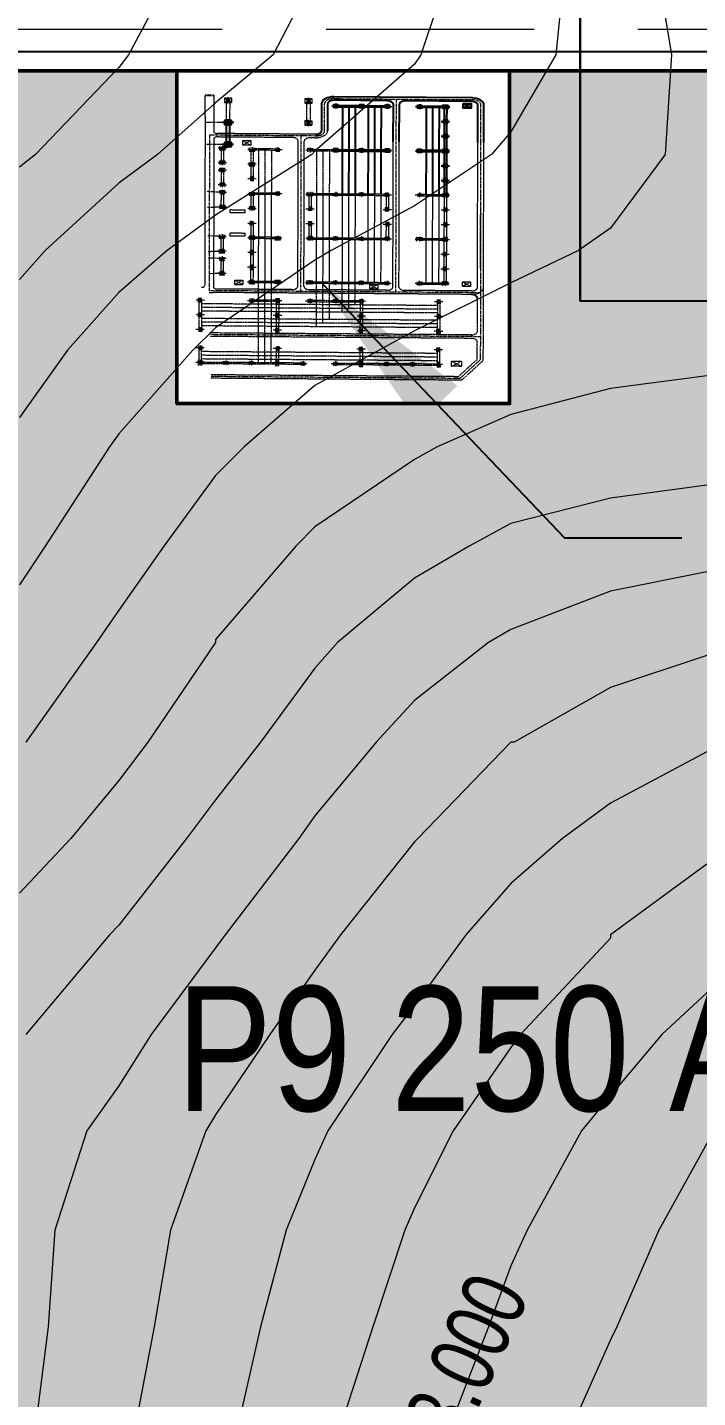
# Model space of a CAD drawing. Header units: metres. Extents: x 199095 to 216734, y 1644234 to 1657008.
# Drawn here: x 204023 to 204426, y 1653691 to 1654515 of the extents above; entities that cross this region are included whole.
import ezdxf
from ezdxf.enums import TextEntityAlignment as Align

# ---------------------------------------------------------------- set-up
doc = ezdxf.new("R2010")
doc.units = ezdxf.units.M
for name, pattern in [('CENTER', [2, 1.25, -0.25, 0.25, -0.25]), ('DASHED', [0.75, 0.5, -0.25]), ('HIDDEN', [0.375, 0.25, -0.125]), ('PHANTOM2', [1.25, 0.625, -0.125, 0.125, -0.125, 0.125, -0.125])]:
    doc.linetypes.add(name, pattern=pattern)
for name, color, linetype in [('250 Ac', 10, 'Continuous'), ('C-ANNO-MATC', 7, 'DASHED'), ('CON TXT', 204, 'Continuous'), ('E-LAY-DIM', 7, 'Continuous'), ('E-LAY-ROAD', 7, 'Continuous'), ('G_CART TRACK', 6, 'DASHED'), ('GRID', 7, 'Continuous')]:
    doc.layers.add(name, color=color, linetype=linetype)
for name, color, linetype, lineweight in [('CONTOURS', 8, 'Continuous', 9), ('E-LAY-CNTRL', 1, 'CENTER', 0), ('E-LAY-EXIST', 8, 'HIDDEN', 0)]:
    doc.layers.add(name, color=color, linetype=linetype, lineweight=lineweight)
doc.layers.add('Plot hatching', color=7, linetype='Continuous', true_color=0xffffdb)
doc.styles.get("Standard").update_dxf_attribs({"font": 'ARIALN.TTF'})
doc.dimstyles.get("Standard").update_dxf_attribs({"dimtxt": 0.18, "dimasz": 0.18, "dimexe": 0.18, "dimexo": 0.0625, "dimgap": 0.09, "dimtad": 0, "dimtih": 1, "dimtoh": 1, "dimdec": 4, "dimzin": 0, "dimdsep": 46, "dimtxsty": 'Standard', "dimcen": 0.09, "dimadec": 0, "dimazin": 0, "dimtfac": 1, "dimtdec": 4, "dimtofl": 0, "dimtmove": 0, "dimatfit": 3, "dimfxl": 1, "dimtolj": 1, "dimtzin": 0, "dimarcsym": 0})

# ---------------------------------------------------------------- blocks, each defined once
blk = doc.blocks.new('TWR_CTG_p')
for p, q in [((-750, 750), (-1750, 1250)), ((1750, 1250), (750, 750)), ((-750, -750), (-1750, -1250)), ((750, -750), (1750, -1250))]:
    blk.add_line(p, q)
for points in [[(-1750, -1250), (1750, -1250), (1750, 1250), (-1750, 1250)], [(-750, -750), (750, -750), (750, 750), (-750, 750)]]:
    blk.add_lwpolyline(points, close=True)
blk = doc.blocks.new('TWR_CTH_p')
for p, q in [((-750, 750), (-1750, 1250)), ((1750, 1250), (750, 750)), ((-750, -750), (-1750, -1250)), ((750, -750), (1750, -1250))]:
    blk.add_line(p, q)
for points in [[(-1750, -1250), (1750, -1250), (1750, 1250), (-1750, 1250)], [(-750, -750), (750, -750), (750, 750), (-750, 750)]]:
    blk.add_lwpolyline(points, close=True)
blk = doc.blocks.new('TWR_CC_p')
for p, q in [((-750, 750), (-1750, 1250)), ((1750, 1250), (750, 750)), ((-750, -750), (-1750, -1250)), ((750, -750), (1750, -1250))]:
    blk.add_line(p, q)
for points in [[(-1750, -1250), (1750, -1250), (1750, 1250), (-1750, 1250)], [(-750, -750), (750, -750), (750, 750), (-750, 750)]]:
    blk.add_lwpolyline(points, close=True)
blk = doc.blocks.new('TWR_CD_p')
for p, q in [((-750, 750), (-1750, 1750)), ((-100, 100), (-750, 750)), ((750, 750), (100, 100)), ((1750, 1750), (750, 750)), ((-1750, -1750), (-750, -750)), ((-100, -100), (-750, -750)), ((100, -100), (750, -750)), ((750, -750), (1750, -1750))]:
    blk.add_line(p, q)
for points in [[(-1750, -1750), (1750, -1750), (1750, 1750), (-1750, 1750)], [(-750, -750), (750, -750), (750, 750), (-750, 750)], [(-100, -100), (100, -100), (100, 100), (-100, 100)]]:
    blk.add_lwpolyline(points, close=True)
blk = doc.blocks.new('TWR_CTI_p')
for p, q in [((-750, 750), (-1750, 1750)), ((-100, 100), (-750, 750)), ((750, 750), (100, 100)), ((1750, 1750), (750, 750)), ((-1750, -1750), (-750, -750)), ((-100, -100), (-750, -750)), ((100, -100), (750, -750)), ((750, -750), (1750, -1750))]:
    blk.add_line(p, q)
for points in [[(-1750, -1750), (1750, -1750), (1750, 1750), (-1750, 1750)], [(-750, -750), (750, -750), (750, 750), (-750, 750)], [(-100, -100), (100, -100), (100, 100), (-100, 100)]]:
    blk.add_lwpolyline(points, close=True)
blk = doc.blocks.new('TWR_CTE_p')
for p, q in [((-750, 750), (-1750, 1750)), ((1750, 1750), (750, 750)), ((-1750, -1750), (-750, -750)), ((750, -750), (1750, -1750))]:
    blk.add_line(p, q)
for points in [[(-1750, -1750), (1750, -1750), (1750, 1750), (-1750, 1750)], [(-750, -750), (750, -750), (750, 750), (-750, 750)]]:
    blk.add_lwpolyline(points, close=True)
blk = doc.blocks.new('TWR_CTK_p')
for p, q in [((-750, 750), (-1750, 1750)), ((-100, 100), (-750, 750)), ((750, 750), (100, 100)), ((1750, 1750), (750, 750)), ((-1750, -1750), (-750, -750)), ((-100, -100), (-750, -750)), ((100, -100), (750, -750)), ((750, -750), (1750, -1750))]:
    blk.add_line(p, q)
for points in [[(-1750, -1750), (1750, -1750), (1750, 1750), (-1750, 1750)], [(-750, -750), (750, -750), (750, 750), (-750, 750)], [(-100, -100), (100, -100), (100, 100), (-100, 100)]]:
    blk.add_lwpolyline(points, close=True)
blk = doc.blocks.new('TWR_CTD_p')
for p, q in [((-750, 750), (-1750, 1250)), ((1750, 1250), (750, 750)), ((-750, -750), (-1750, -1250)), ((750, -750), (1750, -1250))]:
    blk.add_line(p, q)
for points in [[(-1750, -1250), (1750, -1250), (1750, 1250), (-1750, 1250)], [(-750, -750), (750, -750), (750, 750), (-750, 750)]]:
    blk.add_lwpolyline(points, close=True)
blk = doc.blocks.new('SS')
at = {"color": 8, "lineweight": -2}
blk.add_line((1.26, 98.45, 0.21), (1.31, 95.29, 0.21), dxfattribs=at)
at = {"layer": 'E-LAY-CNTRL', "color": 8}
for p, q in [((-15.7, 90.23), (-15.73, 98.16)), ((-174.36, 6.29, -0.2), (-174.76, 95.39, -0.06)), ((-148.12, -0.85), (-148.55, 95.85)), ((-120.61, -0.73), (-121.04, 96.33)), ((-110.11, 91.77), (-110.49, 96.51)), ((-100.9, 91.81), (-100.55, 96.68)), ((-96.29, 91.83), (-96.68, 96.75)), ((-87.07, 91.87), (-86.71, 96.93)), ((-68.64, 91.95), (-69.06, 97.23)), ((-59.42, 91.99), (-59.04, 97.41)), ((-29.46, 90.17), (-29.5, 97.92)), ((-23.56, 58.88, -0.11), (-23.73, 96.76, 0.06)), ((-120.89, 63.49), (-23.59, 63.93)), ((-20.31, 55.63, 0.06), (-3.27, 55.7, 0.06)), ((-0.04, 52.57, -0.07), (0.18, 2.9, -0.15)), ((-120.74, 29.51), (0.06, 30.05)), ((-71.04, -0.51), (-162.56, -0.91)), ((-105.24, -0.66), (-3.07, -0.21))]:
    blk.add_line(p, q, dxfattribs=at)
for points in [[(-174.72, 86.79), (-174.76, 95.39)], [(-174.72, 86.79), (-174.76, 95.39)], [(-23.73, 96.76), (-121.04, 96.33)]]:
    blk.add_lwpolyline(points, dxfattribs=at)
for centre, start, end in [((-20.3, 58.89, -0.11), 180.254, 270.254), ((-3.31, 52.43, -0.11), 0.254, 90.254), ((-3.09, 3.06), 270.254, 0.254)]:
    blk.add_arc(centre, 3.27, start, end, dxfattribs=at)
at = {"layer": 'E-LAY-DIM', "color": 8}
for p, q in [((-2.26, 3.32, -0.02), (-5.15, 6.19, -0.02)), ((-2.27, 6.2, -0.02), (-5.14, 3.31, -0.02))]:
    blk.add_line(p, q, dxfattribs=at)
at = {"layer": 'E-LAY-DIM', "color": 8, "elevation": -0.02}
blk.add_lwpolyline([(-2.27, 6.2), (-2.26, 3.32), (-5.14, 3.31), (-5.15, 6.19)], close=True, dxfattribs=at)
at = {"layer": 'E-LAY-EXIST', "color": 8, "linetype": 'PHANTOM2'}
for p, q in [((-164.64, 99.3), (-167.63, 99.29)), ((-166.57, 99.29), (-166.53, 90.08)), ((-166.08, 99.24), (-166.19, 99.35)), ((-166.08, 99.35), (-166.19, 99.24)), ((-166.13, 97.8), (-166.14, 100.79)), ((-156.92, 99.77), (-166.14, 99.73)), ((-156.92, 98.9), (-166.13, 98.86)), ((-165.7, 99.3), (-165.66, 90.08)), ((-163.46, 14.49), (-163.83, 98.87)), ((-161.15, 14.5), (-161.53, 98.88)), ((-158.85, 14.51), (-159.22, 98.89)), ((-155.42, 99.34), (-158.42, 99.33)), ((-156.91, 97.84), (-156.93, 100.83)), ((-143.9, 99.39), (-146.9, 99.38)), ((-145.39, 97.89), (-145.41, 100.88)), ((-136.19, 99.86), (-145.4, 99.82)), ((-136.18, 99), (-145.4, 98.95)), ((-142.72, 14.58), (-143.09, 98.96)), ((-140.42, 14.59), (-140.79, 98.98)), ((-138.11, 14.6), (-138.49, 98.99)), ((-134.69, 99.43), (-137.68, 99.42)), ((-136.18, 97.93), (-136.19, 100.92)), ((-126.97, 99.9), (-136.19, 99.86)), ((-126.97, 99.04), (-136.18, 99)), ((-133.5, 14.62), (-133.88, 99.01)), ((-131.2, 14.63), (-131.57, 99.02)), ((-128.9, 14.64), (-129.27, 99.03)), ((-125.47, 99.48), (-128.47, 99.46)), ((-126.96, 97.97), (-126.98, 100.97)), ((-175.44, 5.69, -0.2), (-175.84, 95.37, -0.07)), ((-173.28, 6.9, -0.2), (-173.68, 95.41, -0.07)), ((-149.22, 2.41, -0.21), (-149.63, 95.83, -0.07)), ((-147.06, 2.42, -0.21), (-147.47, 95.87, -0.07)), ((-54.81, 90.52), (-54.82, 93.51)), ((-45.59, 90.56), (-45.61, 93.55)), ((-40.99, 90.58), (-41, 93.57)), ((-31.77, 90.62), (-31.78, 93.61)), ((-164.6, 90.09), (-167.59, 90.07)), ((-166.53, 90.08), (-166.49, 80.86)), ((-166.1, 91.58), (-166.09, 88.58)), ((-165.66, 90.08), (-165.62, 80.86)), ((-53.32, 92.02), (-56.31, 92.01)), ((-45.6, 92.49), (-54.82, 92.44)), ((-45.6, 91.62), (-54.81, 91.58)), ((-44.1, 92.06), (-47.1, 92.05)), ((-31.78, 92.55), (-40.99, 92.51)), ((-31.77, 91.68), (-40.99, 91.64)), ((-30.28, 92.12), (-33.27, 92.11)), ((-164.56, 80.87), (-167.55, 80.86)), ((-166.49, 80.86), (-166.45, 71.65)), ((-166.06, 82.36), (-166.05, 79.37)), ((-165.62, 80.86), (-165.58, 71.65)), ((-115.79, 78.78), (-165.61, 78.56)), ((-125.39, 81.04), (-128.38, 81.03)), ((-127.32, 81.03), (-127.28, 71.82)), ((-126.89, 82.53), (-126.88, 79.54)), ((-126.45, 81.04), (-126.41, 71.82)), ((-32.85, 79.15), (-59.63, 79.03)), ((-49.36, 81.38), (-52.35, 81.37)), ((-50.85, 79.88), (-50.86, 82.87)), ((-41.64, 81.85), (-50.86, 81.81)), ((-41.64, 80.98), (-50.85, 80.94)), ((-40.14, 81.42), (-43.14, 81.41)), ((-41.63, 79.92), (-41.65, 82.91)), ((-32.43, 81.89), (-41.64, 81.85)), ((-32.42, 81.02), (-41.64, 80.98)), ((-30.93, 81.46), (-33.92, 81.45)), ((-32.81, 72.24), (-32.86, 81.45)), ((-32.42, 79.96), (-32.43, 82.95)), ((-31.95, 72.24), (-31.99, 81.46)), ((-115.78, 76.48), (-165.6, 76.26)), ((-115.77, 74.17), (-165.59, 73.95)), ((-32.84, 76.85), (-59.62, 76.73)), ((-32.83, 74.54), (-59.61, 74.42)), ((-32.38, 70.74), (-32.39, 73.74)), ((-164.52, 71.65), (-167.51, 71.64)), ((-166.45, 71.65), (-166.4, 62.43)), ((-165.96, 71.59), (-166.07, 71.7)), ((-165.96, 71.7), (-166.07, 71.59)), ((-166.01, 70.15), (-166.02, 73.14)), ((-156.8, 72.12), (-166.02, 72.08)), ((-156.8, 71.26), (-166.01, 71.22)), ((-165.58, 71.65), (-165.54, 62.43)), ((-155.3, 71.69), (-158.29, 71.68)), ((-156.79, 70.19), (-156.8, 73.18)), ((-143.78, 71.75), (-146.77, 71.73)), ((-145.27, 70.24), (-145.28, 73.24)), ((-136.06, 72.21), (-145.28, 72.17)), ((-136.06, 71.35), (-145.28, 71.31)), ((-134.56, 71.79), (-137.56, 71.77)), ((-136.06, 70.28), (-136.07, 73.28)), ((-126.85, 72.25), (-136.06, 72.21)), ((-126.84, 71.39), (-136.06, 71.35)), ((-125.35, 71.83), (-128.34, 71.81)), ((-126.84, 70.32), (-126.85, 73.32)), ((-30.89, 72.25), (-33.88, 72.23)), ((-165.98, 63.93), (-165.97, 60.93)), ((-164.48, 62.44), (-167.47, 62.42)), ((-125.3, 60.31), (-128.29, 60.29)), ((-127.23, 60.3), (-127.19, 51.08)), ((-126.8, 61.8), (-126.79, 58.8)), ((-126.36, 60.3), (-126.32, 51.09)), ((-30.83, 60.73), (-33.83, 60.71)), ((-32.76, 60.72), (-32.72, 51.5)), ((-32.34, 62.22), (-32.33, 59.22)), ((-31.9, 60.72), (-31.86, 51.51)), ((-115.7, 58.05), (-142.91, 57.93)), ((-115.69, 55.74), (-140.6, 55.63)), ((-32.75, 58.41), (-59.54, 58.29)), ((-32.74, 56.11), (-59.53, 55.99)), ((-164.42, 50.92), (-167.42, 50.9)), ((-166.35, 50.91), (-166.31, 41.69)), ((-165.93, 52.41), (-165.91, 49.41)), ((-165.49, 50.91), (-165.45, 41.7)), ((-115.68, 53.44), (-138.28, 53.34)), ((-125.26, 51.09), (-128.25, 51.08)), ((-127.19, 51.08), (-127.15, 41.87)), ((-126.76, 52.58), (-126.75, 49.59)), ((-126.32, 51.09), (-126.28, 41.87)), ((-32.73, 53.81), (-59.52, 53.69)), ((-115.66, 48.83), (-133.66, 48.75)), ((-115.65, 46.53), (-131.34, 46.46)), ((-115.64, 44.22), (-129.03, 44.16)), ((-164.38, 41.7), (-167.38, 41.69)), ((-166.31, 41.69), (-166.27, 32.48)), ((-165.82, 41.64), (-165.94, 41.75)), ((-165.82, 41.75), (-165.94, 41.64)), ((-165.87, 40.2), (-165.89, 43.19)), ((-156.67, 42.17), (-165.88, 42.13)), ((-156.66, 41.3), (-165.88, 41.26)), ((-165.45, 41.7), (-165.41, 32.48)), ((-155.17, 41.74), (-158.16, 41.73)), ((-156.66, 40.24), (-156.67, 43.23)), ((-143.65, 41.79), (-146.64, 41.78)), ((-145.14, 40.29), (-145.15, 43.28)), ((-135.93, 42.26), (-145.15, 42.22)), ((-135.93, 41.4), (-145.14, 41.36)), ((-134.43, 41.83), (-137.43, 41.82)), ((-135.92, 40.33), (-135.94, 43.33)), ((-126.72, 42.3), (-135.93, 42.26)), ((-126.71, 41.44), (-135.93, 41.4)), ((-125.22, 41.88), (-128.21, 41.86)), ((-126.71, 40.37), (-126.72, 43.37)), ((-164.34, 32.49), (-167.34, 32.47)), ((-166.27, 32.48), (-166.23, 23.26)), ((-165.85, 33.98), (-165.83, 30.98)), ((-165.41, 32.48), (-165.37, 23.27)), ((-165.81, 24.76), (-165.79, 21.77)), ((-164.3, 23.27), (-167.3, 23.26)), ((-166.23, 23.26), (-166.19, 14.05)), ((-165.37, 23.27), (-165.33, 14.05)), ((-165.75, 12.55), (-165.76, 15.54)), ((-156.54, 12.59), (-156.55, 15.59)), ((-145.02, 12.64), (-145.03, 15.64)), ((-135.8, 12.68), (-135.81, 15.68)), ((-126.58, 12.72), (-126.6, 15.72)), ((-164.26, 14.05), (-167.26, 14.04)), ((-165.7, 14.11), (-165.82, 13.99)), ((-165.7, 13.99), (-165.82, 14.1)), ((-156.54, 14.52), (-165.76, 14.48)), ((-156.54, 13.66), (-165.76, 13.62)), ((-155.05, 14.1), (-158.04, 14.08)), ((-143.53, 14.15), (-146.52, 14.13)), ((-135.81, 14.61), (-145.02, 14.57)), ((-135.8, 13.75), (-145.02, 13.71)), ((-134.31, 14.19), (-137.3, 14.17)), ((-126.59, 14.65), (-135.81, 14.61)), ((-126.59, 13.79), (-135.8, 13.75)), ((-125.09, 14.23), (-128.09, 14.21)), ((-175.44, 5.69, 0.18), (-162.86, -1.99, 0.16)), ((-162.56, -0.91), (-174.36, 6.29)), ((-173.28, 6.9, 0.1), (-162.26, 0.17, 0.08)), ((-166.81, 9.35), (-163.59, 5.81)), ((-163.6, 9.36), (-166.79, 5.79)), ((-162.26, 0.17, 0.09), (-151.37, 0.22, 0.08)), ((-144.89, 0.24, 0.07), (-123.85, 0.34, 0.05)), ((-162.86, -1.99, 0.17), (-117.66, -1.78, 0.11))]:
    blk.add_line(p, q, dxfattribs=at)
at = {"layer": 'E-LAY-EXIST', "color": 8}
for p, q in [((-12.15, 98.39, 0.04), (-117.88, 97.92, 0.04)), ((-12.15, 98.39, 0.04), (1.26, 98.45, 0.04)), ((-122.12, 96.31, 0.04), (-122.11, 94.74, 0.04)), ((-121.7, 2.54, -0.21), (-122.11, 94.74, -0.21)), ((-119.83, 66.77, 0.04), (-119.94, 93.67, -0.21)), ((-25.89, 95.16, 0.45), (-118.87, 94.75, 0.03)), ((-110.11, 90.27), (-110.12, 93.26)), ((-100.89, 90.31), (-100.9, 93.3)), ((-96.28, 90.33), (-96.29, 93.33)), ((-87.07, 90.37), (-87.08, 93.37)), ((-68.63, 90.45), (-68.65, 93.45)), ((-59.42, 90.49), (-59.43, 93.49)), ((-24.68, 67.08, -0.09), (-24.8, 94.09, 0.02)), ((-22.48, 58.89, -0.02), (-22.64, 94.1, 0.03)), ((-11.82, 95.23, 0.52), (-21.57, 95.18, 0.47)), ((1.31, 95.29, -0.09), (-12.13, 95.23, -0.15)), ((-108.61, 91.77), (-111.61, 91.76)), ((-100.9, 92.24), (-110.11, 92.2)), ((-100.89, 91.38), (-110.11, 91.34)), ((-99.4, 91.81), (-102.39, 91.8)), ((-94.79, 91.83), (-97.78, 91.82)), ((-87.07, 92.3), (-96.29, 92.26)), ((-87.07, 91.44), (-96.29, 91.4)), ((-85.57, 91.88), (-88.57, 91.86)), ((-67.14, 91.96), (-70.14, 91.94)), ((-59.43, 92.42), (-68.64, 92.38)), ((-59.42, 91.56), (-68.64, 91.52)), ((-57.93, 92), (-60.92, 91.99)), ((-39.5, 92.08), (-42.49, 92.07)), ((-114.23, 84.29), (-117.12, 87.16)), ((-114.24, 87.17), (-117.11, 84.28)), ((-26.84, 81.98, -0.02), (-29.73, 84.85, -0.02)), ((-26.85, 84.86, -0.02), (-29.72, 81.97, -0.02)), ((-113.87, 81.09), (-116.86, 81.08)), ((-115.76, 71.87), (-115.8, 81.09)), ((-115.36, 79.59), (-115.37, 82.58)), ((-106.15, 81.56), (-115.37, 81.52)), ((-106.15, 80.7), (-115.36, 80.66)), ((-114.89, 71.87), (-114.93, 81.09)), ((-88.14, 78.9), (-114.92, 78.79)), ((-104.65, 81.14), (-107.65, 81.12)), ((-106.14, 79.63), (-106.16, 82.63)), ((-96.94, 81.6), (-106.15, 81.56)), ((-96.93, 80.74), (-106.15, 80.7)), ((-95.44, 81.18), (-98.43, 81.16)), ((-96.93, 79.67), (-96.94, 82.67)), ((-87.72, 81.64), (-96.94, 81.6)), ((-87.72, 80.78), (-96.93, 80.74)), ((-86.22, 81.22), (-89.22, 81.2)), ((-88.11, 71.99), (-88.15, 81.21)), ((-87.71, 79.71), (-87.73, 82.71)), ((-78.51, 81.68), (-87.72, 81.64)), ((-78.5, 80.82), (-87.72, 80.78)), ((-87.25, 72), (-87.29, 81.21)), ((-60.49, 79.03), (-87.28, 78.91)), ((-77.01, 81.26), (-80, 81.24)), ((-78.51, 82.75), (-78.5, 79.75)), ((-67.79, 81.3), (-70.78, 81.29)), ((-69.28, 79.79), (-69.29, 82.79)), ((-60.07, 81.76), (-69.29, 81.72)), ((-60.07, 80.9), (-69.29, 80.86)), ((-58.57, 81.34), (-61.57, 81.33)), ((-60.46, 72.11), (-60.5, 81.33)), ((-60.06, 79.84), (-60.08, 82.83)), ((-59.6, 72.12), (-59.64, 81.33)), ((-88.13, 76.6), (-114.91, 76.48)), ((-88.12, 74.3), (-114.9, 74.18)), ((-60.48, 76.72), (-87.27, 76.6)), ((-60.47, 74.42), (-87.26, 74.3)), ((-60.02, 70.62), (-60.04, 73.61)), ((-113.83, 71.88), (-116.82, 71.87)), ((-115.32, 70.37), (-115.33, 73.37)), ((-86.18, 72), (-89.18, 71.99)), ((-87.67, 70.5), (-87.68, 73.49)), ((-58.53, 72.12), (-61.53, 72.11)), ((-117.73, 64.59, 0.09), (-26.86, 64.99, -0.16)), ((-119.67, 32.79, 0.04), (-119.8, 60.23, 0.04)), ((-117.62, 62.43, 0.04), (-26.82, 62.83, -0.05)), ((-113.78, 60.36), (-116.77, 60.35)), ((-115.71, 60.35), (-115.67, 51.13)), ((-115.28, 61.85), (-115.27, 58.85)), ((-114.84, 60.35), (-114.8, 51.14)), ((-86.13, 60.48), (-89.12, 60.47)), ((-88.06, 60.47), (-88.02, 51.26)), ((-87.63, 61.97), (-87.62, 58.98)), ((-78.41, 60.95), (-87.63, 60.91)), ((-78.41, 60.08), (-87.63, 60.04)), ((-87.2, 60.48), (-87.15, 51.26)), ((-76.91, 60.52), (-79.91, 60.51)), ((-78.42, 62.01), (-78.4, 59.02)), ((-67.7, 60.56), (-70.69, 60.55)), ((-69.2, 62.05), (-69.19, 59.06)), ((-59.98, 61.03), (-69.2, 60.99)), ((-59.98, 60.16), (-69.19, 60.12)), ((-58.48, 60.6), (-61.48, 60.59)), ((-60.41, 60.6), (-60.37, 51.38)), ((-59.99, 62.09), (-59.97, 59.1)), ((-59.55, 60.6), (-59.51, 51.38)), ((-24.64, 58.87, -0.11), (-24.65, 60.69, -0.11)), ((-88.05, 58.17), (-114.83, 58.05)), ((-88.04, 55.86), (-114.82, 55.75)), ((-60.4, 58.29), (-87.18, 58.17)), ((-60.39, 55.99), (-87.17, 55.87)), ((-113.74, 51.14), (-116.73, 51.13)), ((-115.67, 51.13), (-115.63, 41.92)), ((-115.24, 52.63), (-115.23, 49.64)), ((-88.03, 53.56), (-114.81, 53.44)), ((-114.8, 51.14), (-114.76, 41.92)), ((-86.09, 51.27), (-89.08, 51.25)), ((-88.02, 51.26), (-87.98, 42.04)), ((-87.59, 52.76), (-87.58, 49.76)), ((-60.38, 53.68), (-87.16, 53.56)), ((-87.15, 51.26), (-87.11, 42.04)), ((-60.36, 49.08), (-87.14, 48.96)), ((-58.44, 51.39), (-61.44, 51.37)), ((-60.37, 51.38), (-60.33, 42.16)), ((-59.95, 52.88), (-59.93, 49.88)), ((-59.51, 51.38), (-59.47, 42.17)), ((-88.01, 48.95), (-114.79, 48.83)), ((-88, 46.65), (-114.78, 46.53)), ((-87.99, 44.34), (-114.77, 44.23)), ((-60.35, 46.77), (-87.13, 46.65)), ((-60.34, 44.47), (-87.12, 44.35)), ((-113.7, 41.93), (-116.69, 41.91)), ((-115.63, 41.92), (-115.58, 32.7)), ((-115.2, 43.42), (-115.19, 40.42)), ((-114.76, 41.92), (-114.72, 32.71)), ((-87.97, 39.74), (-114.75, 39.62)), ((-86.05, 42.05), (-89.04, 42.04)), ((-87.98, 42.04), (-87.94, 32.82)), ((-87.55, 43.54), (-87.54, 40.55)), ((-87.11, 42.04), (-87.07, 32.83)), ((-60.32, 39.86), (-87.1, 39.74)), ((-58.4, 42.17), (-61.39, 42.16)), ((-60.33, 42.16), (-60.29, 32.95)), ((-59.9, 43.66), (-59.89, 40.67)), ((-59.47, 42.17), (-59.42, 32.95)), ((-116.05, 36.03), (-118.94, 38.89)), ((-116.06, 38.91), (-118.93, 36.01)), ((-87.96, 37.43), (-114.74, 37.31)), ((-87.95, 35.13), (-114.73, 35.01)), ((-87.51, 34.32), (-87.5, 31.33)), ((-60.31, 37.56), (-87.09, 37.44)), ((-60.3, 35.25), (-87.08, 35.13)), ((-78.3, 34.36), (-78.28, 31.37)), ((-69.08, 34.41), (-69.07, 31.41)), ((-59.86, 34.45), (-59.85, 31.45)), ((-4.57, 34.69), (-4.55, 31.7)), ((-117.48, 30.61, 0.04), (-26.71, 31.01, -0.16)), ((-113.66, 32.71), (-116.65, 32.7)), ((-115.16, 34.2), (-115.15, 31.21)), ((-86.01, 32.83), (-89, 32.82)), ((-78.29, 33.3), (-87.51, 33.26)), ((-78.29, 32.44), (-87.5, 32.39)), ((-76.79, 32.87), (-79.79, 32.86)), ((-67.58, 32.92), (-70.57, 32.9)), ((-59.86, 33.38), (-69.07, 33.34)), ((-59.85, 32.52), (-69.07, 32.48)), ((-58.36, 32.96), (-61.35, 32.94)), ((-119.54, 2.55, -0.21), (-119.63, 26.52, 0.04)), ((-117.64, 28.44, 0.04), (-26.7, 28.85, -0.16)), ((-113.6, 21.19), (-116.6, 21.18)), ((-115.53, 21.18), (-115.49, 11.97)), ((-115.11, 22.68), (-115.09, 19.69)), ((-114.67, 21.19), (-114.63, 11.97)), ((-85.96, 21.31), (-88.95, 21.3)), ((-87.89, 21.3), (-87.84, 12.09)), ((-87.46, 22.8), (-87.45, 19.81)), ((-87.02, 21.31), (-86.98, 12.09)), ((-58.31, 21.44), (-61.3, 21.42)), ((-60.24, 21.43), (-60.2, 12.21)), ((-59.81, 22.93), (-59.8, 19.93)), ((-59.37, 21.43), (-59.33, 12.22)), ((-87.88, 19), (-114.66, 18.88)), ((-87.87, 16.7), (-114.65, 16.58)), ((-60.23, 19.12), (-87.01, 19)), ((-60.22, 16.82), (-87, 16.7)), ((-113.56, 11.97), (-116.56, 11.96)), ((-115.07, 13.47), (-115.05, 10.47)), ((-105.85, 12.44), (-115.06, 12.4)), ((-105.84, 11.58), (-115.06, 11.54)), ((-87.85, 14.39), (-114.64, 14.27)), ((-104.35, 12.02), (-107.34, 12)), ((-105.85, 13.51), (-105.84, 10.51)), ((-96.63, 12.48), (-105.85, 12.44)), ((-96.63, 11.62), (-105.84, 11.58)), ((-95.13, 12.06), (-98.13, 12.04)), ((-96.64, 13.55), (-96.62, 10.55)), ((-87.41, 12.52), (-96.63, 12.48)), ((-87.41, 11.66), (-96.63, 11.62)), ((-85.92, 12.1), (-88.91, 12.08)), ((-87.42, 13.59), (-87.41, 10.59)), ((-78.2, 12.56), (-87.41, 12.52)), ((-78.19, 11.7), (-87.41, 11.66)), ((-60.21, 14.52), (-86.99, 14.4)), ((-76.7, 12.14), (-79.69, 12.13)), ((-78.2, 13.63), (-78.19, 10.63)), ((-68.98, 12.6), (-78.2, 12.56)), ((-68.98, 11.74), (-78.19, 11.7)), ((-67.48, 12.18), (-70.48, 12.17)), ((-68.99, 13.67), (-68.97, 10.68)), ((-59.77, 12.65), (-68.98, 12.6)), ((-59.76, 11.78), (-68.98, 11.74)), ((-58.27, 12.22), (-61.26, 12.21)), ((-59.77, 13.71), (-59.76, 10.72)), ((-113.87, 2.83), (-116.76, 5.7)), ((-113.88, 5.71), (-116.75, 2.82)), ((-117.37, 0.37, 0.04), (-26.58, 0.77)), ((-117.66, -1.78, 0.11), (-26.57, -1.39))]:
    blk.add_line(p, q, dxfattribs=at)
for points in [[(-84.76, 88.98), (-84.73, 83.79), (-86.75, 83.79), (-86.77, 88.97)], [(-70.2, 89.04), (-70.18, 83.86), (-72.19, 83.85), (-72.22, 89.03)], [(-29.41, 90.17), (-29.52, 90.17), (-29.52, 90.05), (-29.41, 90.05)], [(-114.24, 87.17), (-114.23, 84.29), (-117.11, 84.28), (-117.12, 87.16)], [(-1.63, 61.49), (-1.75, 61.49), (-1.75, 61.37), (-1.63, 61.37)], [(-116.06, 38.91), (-116.05, 36.03), (-118.93, 36.01), (-118.94, 38.89)], [(-113.88, 5.71), (-113.87, 2.83), (-116.75, 2.82), (-116.76, 5.7)]]:
    blk.add_lwpolyline(points, close=True, dxfattribs=at)
at = {"layer": 'E-LAY-EXIST', "color": 8, "linetype": 'PHANTOM2'}
for points in [[(-2.39, 90.8), (-2.39, 89.65), (-15.06, 89.6), (-15.07, 90.75)], [(-0.53, 91.53), (-3.12, 91.52), (-3.11, 88.93), (-0.51, 88.94)], [(-1.24, 90.81), (-2.39, 90.8), (-2.39, 89.65), (-1.24, 89.66)], [(-1.76, 90.29), (-1.87, 90.29), (-1.87, 90.17), (-1.76, 90.17)], [(-2.27, 62.06), (-2.26, 60.91), (-14.93, 60.85), (-14.94, 62.01)], [(-0.4, 62.73), (-2.99, 62.72), (-2.98, 60.13), (-0.39, 60.14)], [(-1.11, 62.01), (-2.27, 62), (-2.26, 60.85), (-1.11, 60.86)], [(-163.6, 9.36), (-163.59, 5.81), (-166.79, 5.79), (-166.81, 9.35)]]:
    blk.add_lwpolyline(points, close=True, dxfattribs=at)
for points in [[(-3.84, 90.22), (0.21, 90.24)], [(-0.51, 88.94), (-3.12, 91.52)], [(-3.11, 88.93), (-0.53, 91.53)], [(-3.72, 61.42), (0.34, 61.44)], [(-0.39, 60.14), (-2.99, 62.72)], [(-2.98, 60.13), (-0.4, 62.73)]]:
    blk.add_lwpolyline(points, dxfattribs=at)
at = {"layer": 'E-LAY-EXIST', "color": 8}
for points, elevation in [([(-26.85, 84.86), (-26.84, 81.98), (-29.72, 81.97), (-29.73, 84.85)], -0.02), ([(-15.45, 61.49), (-15.57, 61.49), (-15.57, 61.37), (-15.45, 61.37)], -0.21)]:
    blk.add_lwpolyline(points, close=True, dxfattribs=dict(at, elevation=elevation))
at = {"layer": 'E-LAY-EXIST', "color": 8, "linetype": 'PHANTOM2', "elevation": -0.21}
for points in [[(-17.54, 61.42), (-13.48, 61.44)], [(-14.21, 60.14), (-16.81, 62.72)], [(-16.8, 60.13), (-14.22, 62.73)]]:
    blk.add_lwpolyline(points, dxfattribs=at)
for points in [[(-14.22, 62.73), (-16.81, 62.72), (-16.8, 60.13), (-14.21, 60.14)], [(-14.94, 62.01), (-16.09, 62), (-16.09, 60.85), (-14.93, 60.85)]]:
    blk.add_lwpolyline(points, close=True, dxfattribs=at)
at = {"layer": 'E-LAY-EXIST', "color": 8}
for centre, radius, start, end in [((-117.88, 99, 0.04), 1.08, 180.254, 270.254), ((-118.86, 93.67, 0.04), 1.08, 90.254, 180.254), ((-25.88, 94.08, 0.04), 1.08, 0.254, 90.254), ((-21.56, 94.1, 0.04), 1.08, 90.254, 180.254), ((-117.64, 66.78, 0.04), 2.19, 180.254, 270.254), ((-26.87, 67.18, -0.16), 2.19, 270.254, 0.254), ((-117.61, 60.24, 0.04), 2.19, 90.254, 180.254), ((-26.84, 60.64, -0.16), 2.19, 0.254, 90.254), ((-20.3, 58.89, -0.11), 4.35, 180.254, 270.254), ((-117.49, 32.79, 0.04), 2.19, 180.254, 270.254), ((-117.46, 26.26, 0.04), 2.19, 90.254, 180.254), ((-117.35, 2.55, -0.21), 4.35, 180.254, 270.254), ((-117.35, 2.55, -0.21), 2.19, 180.254, 270.254)]:
    blk.add_arc(centre, radius, start, end, dxfattribs=at)
at = {"layer": 'E-LAY-EXIST', "color": 8, "linetype": 'PHANTOM2'}
for centre, start, end in [((-151.41, 2.4, -0.21), 270.254, 0.254), ((-144.87, 2.43, -0.21), 180.254, 270.254)]:
    blk.add_arc(centre, 2.19, start, end, dxfattribs=at)
at = {"layer": 'E-LAY-ROAD', "color": 8, "ltscale": 2500}
for p, q in [((-3.33, 56.78, -0.11), (-20.29, 56.71, -0.11)), ((-3.32, 54.62, -0.11), (-20.28, 54.55, -0.11)), ((-32.71, 49.2), (-59.5, 49.08)), ((-30.79, 51.51), (-33.79, 51.5)), ((-32.72, 51.5), (-32.68, 42.29)), ((-32.3, 53), (-32.28, 50.01)), ((-31.86, 51.51), (-31.82, 42.29)), ((-5.06, 49.32), (-31.85, 49.2)), ((-3.15, 51.63), (-6.14, 51.62)), ((-5.08, 51.62), (-5.03, 42.41)), ((-4.65, 53.12), (-4.64, 50.13)), ((-4.21, 51.63), (-4.17, 42.41)), ((-1.03, 33.31, -0.2), (-1.12, 52.44, -0.11)), ((-32.7, 46.89), (-59.49, 46.78)), ((-32.69, 44.59), (-59.48, 44.47)), ((-5.05, 47.02), (-31.84, 46.9)), ((-5.04, 44.71), (-31.83, 44.59)), ((-32.67, 39.98), (-59.46, 39.86)), ((-30.75, 42.29), (-33.75, 42.28)), ((-32.68, 42.29), (-32.64, 33.07)), ((-32.26, 43.78), (-32.24, 40.79)), ((-31.82, 42.29), (-31.78, 33.07)), ((-5.02, 40.1), (-31.81, 39.99)), ((-3.11, 42.42), (-6.1, 42.4)), ((-5.03, 42.41), (-4.99, 33.19)), ((-4.61, 43.91), (-4.6, 40.91)), ((-4.17, 42.41), (-4.13, 33.2)), ((-32.66, 37.68), (-59.45, 37.56)), ((-32.65, 35.37), (-59.44, 35.26)), ((-32.22, 34.57), (-32.2, 31.57)), ((-5.01, 37.8), (-31.8, 37.68)), ((-5, 35.5), (-31.79, 35.38)), ((-30.71, 33.08), (-33.71, 33.07)), ((-26.71, 31.01, -0.16), (-3.21, 31.11, -0.16)), ((-3.06, 33.2), (-6.06, 33.19)), ((-26.7, 28.85, -0.16), (-3.2, 28.95, -0.16)), ((-0.9, 2.95, -0.34), (-1.01, 26.77, -0.23)), ((-30.66, 21.56), (-33.66, 21.55)), ((-32.59, 21.55), (-32.55, 12.33)), ((-32.16, 23.05), (-32.15, 20.05)), ((-31.73, 21.55), (-31.69, 12.34)), ((-3.01, 21.68), (-6.01, 21.67)), ((-4.94, 21.67), (-4.9, 12.46)), ((-4.52, 23.17), (-4.5, 20.18)), ((-4.08, 21.68), (-4.04, 12.46)), ((-32.58, 19.25), (-59.36, 19.13)), ((-32.57, 16.94), (-59.35, 16.82)), ((-4.93, 19.37), (-31.72, 19.25)), ((-4.92, 17.06), (-31.71, 16.95)), ((-4.91, 14.76), (-31.7, 14.64)), ((-50.55, 12.69), (-59.77, 12.65)), ((-50.55, 11.82), (-59.76, 11.78)), ((-32.56, 14.64), (-59.34, 14.52)), ((-49.05, 12.26), (-52.05, 12.25)), ((-50.56, 13.75), (-50.54, 10.76)), ((-41.34, 12.73), (-50.55, 12.69)), ((-41.33, 11.86), (-50.55, 11.82)), ((-39.84, 12.3), (-42.83, 12.29)), ((-41.34, 13.79), (-41.33, 10.8)), ((-32.12, 12.77), (-41.34, 12.73)), ((-32.12, 11.9), (-41.33, 11.86)), ((-30.62, 12.34), (-33.61, 12.33)), ((-32.12, 13.83), (-32.11, 10.84)), ((-22.9, 12.81), (-32.12, 12.77)), ((-22.9, 11.94), (-32.12, 11.9)), ((-21.4, 12.38), (-24.4, 12.37)), ((-22.91, 13.87), (-22.89, 10.88)), ((-13.69, 12.85), (-22.9, 12.81)), ((-13.69, 12.85), (-22.9, 12.81)), ((-13.68, 11.99), (-22.9, 11.94)), ((-13.68, 11.99), (-22.9, 11.94)), ((-12.19, 12.42), (-15.18, 12.41)), ((-13.69, 13.91), (-13.68, 10.92)), ((-4.47, 12.89), (-13.69, 12.85)), ((-4.47, 12.03), (-13.68, 11.99)), ((-2.97, 12.47), (-5.97, 12.45)), ((-4.48, 13.96), (-4.46, 10.96)), ((-26.58, 0.77), (-3.08, 0.87)), ((-26.57, -1.39), (-3.07, -1.29))]:
    blk.add_line(p, q, dxfattribs=at)
at = {"layer": 'E-LAY-ROAD', "color": 8}
blk.add_line((1.26, 2.88, -0.09), (1.04, 52.64, -0.03), dxfattribs=at)
at = {"layer": 'E-LAY-ROAD', "color": 8, "ltscale": 2500}
for points in [[(-31.49, 90.1), (-27.44, 90.12)], [(-28.16, 88.82), (-30.77, 91.4)], [(-30.75, 88.81), (-28.17, 91.41)], [(-29.45, 88.08), (-29.47, 92.14)], [(-17.67, 90.16), (-13.61, 90.18)], [(-14.34, 88.88), (-16.94, 91.46)], [(-16.93, 88.87), (-14.35, 91.47)], [(-15.63, 88.14), (-15.65, 92.2)]]:
    blk.add_lwpolyline(points, dxfattribs=at)
for points in [[(-28.17, 91.41), (-30.77, 91.4), (-30.75, 88.81), (-28.16, 88.82)], [(-28.89, 90.69), (-30.04, 90.68), (-30.04, 89.53), (-28.89, 89.54)], [(-16.22, 90.74), (-16.21, 89.59), (-28.89, 89.54), (-28.89, 90.69)], [(-14.35, 91.47), (-16.94, 91.46), (-16.93, 88.87), (-14.34, 88.88)], [(-15.07, 90.75), (-16.22, 90.74), (-16.21, 89.59), (-15.06, 89.6)], [(-15.58, 90.23), (-15.7, 90.23), (-15.7, 90.11), (-15.58, 90.11)]]:
    blk.add_lwpolyline(points, close=True, dxfattribs=at)
at = {"layer": 'E-LAY-ROAD', "color": 8}
for centre, radius, start, end in [((-20.3, 58.89, -0.05), 2.19, 180.254, 270.254), ((-3.31, 52.43, -0.11), 4.35, 0.254, 90.254), ((-3.31, 52.43, -0.11), 2.19, 0.254, 90.254), ((-3.22, 33.3, -0.16), 2.19, 270.254, 0.254), ((-3.19, 26.76, -0.16), 2.19, 0.254, 90.254), ((-123.89, 2.53, -0.21), 2.19, 270.254, 0.254), ((-3.09, 3.06), 2.19, 270.254, 0.254), ((-3.09, 3.06), 4.35, 270.254, 0.254)]:
    blk.add_arc(centre, radius, start, end, dxfattribs=at)
at = {"layer": 'E-LAY-EXIST', "color": 8, "linetype": 'PHANTOM2'}
for name, p, xscale, yscale, zscale, rotation in [('TWR_CD_p', (-166.14, 99.29), -0.0005759999753015984, 0.0005759999621659517, 0.000576, 270.2539845485064), ('TWR_CC_p', (-156.92, 99.34), -0.0005759999753015984, 0.0005759999621659517, 0.000576, 270.2539845485064), ('TWR_CTG_p', (-145.4, 99.39), -0.0005759999753015984, 0.0005759999621659517, 0.000576, 270.2539845485064), ('TWR_CTH_p', (-136.18, 99.43), -0.0005759999753015984, 0.0005759999621659517, 0.000576, 270.2539845485064), ('TWR_CTG_p', (-126.97, 99.47), -0.0005759999753015984, 0.0005759999621659517, 0.000576, 270.2539845485064), ('TWR_CTE_p', (-31.78, 92.11), 0.0005759999317107883, 0.0005759999317107883, 0.0005759999317107883, 180.2539860152478), ('TWR_CTH_p', (-166.1, 90.08), -0.0005759999317107883, 0.0005759999621659517, 0.000576, 0.253986015247829), ('TWR_CTE_p', (-54.82, 92.01), 0.0005759999317107883, 0.0005759999317107883, 0.0005759999317107883, 180.2539860152478), ('TWR_CTE_p', (-45.6, 92.05), 0.0005759999317107883, 0.0005759999317107883, 0.0005759999317107883, 180.2539860152478), ('TWR_CTE_p', (-40.99, 92.07), 0.0005759999317107883, 0.0005759999317107883, 0.0005759999317107883, 180.2539860152478), ('TWR_CTH_p', (-166.05, 80.86), -0.0005759999317107883, 0.0005759999621659517, 0.000576, 0.253986015247829), ('TWR_CTH_p', (-126.89, 81.04), -0.0005759999317107883, 0.0005759999621659517, 0.000576, 0.253986015247829), ('TWR_CTD_p', (-50.86, 81.37), 0.0005759999753015984, 0.0005759999753015984, 0.0005759999753015984, 90.25398454850634), ('TWR_CTE_p', (-41.64, 81.41), 0.0005759999317107883, 0.0005759999317107883, 0.0005759999317107883, 180.2539860152478), ('TWR_CTE_p', (-32.42, 81.46), 0.0005759999317107883, 0.0005759999317107883, 0.0005759999317107883, 180.2539860152478), ('TWR_CD_p', (-166.01, 71.65), -0.0005759999753015984, 0.0005759999621659517, 0.000576, 270.2539845485064), ('TWR_CC_p', (-156.8, 71.69), -0.0005759999753015984, 0.0005759999621659517, 0.000576, 270.2539845485064), ('TWR_CTG_p', (-145.28, 71.74), -0.0005759999753015984, 0.0005759999621659517, 0.000576, 270.2539845485064), ('TWR_CTH_p', (-136.06, 71.78), -0.0005759999753015984, 0.0005759999621659517, 0.000576, 270.2539845485064), ('TWR_CTG_p', (-126.85, 71.82), -0.0005759999753015984, 0.0005759999621659517, 0.000576, 270.2539845485064), ('TWR_CC_p', (-32.38, 72.24), 0.0005759999317107883, 0.0005759999317107883, 0.0005759999317107883, 180.2539860152478), ('TWR_CTH_p', (-165.97, 62.43), -0.0005759999317107883, 0.0005759999621659517, 0.000576, 0.253986015247829), ('TWR_CTH_p', (-126.79, 60.3), -0.0005759999317107883, 0.0005759999621659517, 0.000576, 0.253986015247829), ('TWR_CTI_p', (-32.33, 60.72), -0.0005759999317107883, 0.0005759999621659517, 0.000576, 0.253986015247829), ('TWR_CTH_p', (-165.92, 50.91), -0.0005759999317107883, 0.0005759999621659517, 0.000576, 0.253986015247829), ('TWR_CTH_p', (-126.75, 51.08), -0.0005759999317107883, 0.0005759999621659517, 0.000576, 0.253986015247829), ('TWR_CD_p', (-165.88, 41.7), -0.0005759999753015984, 0.0005759999621659517, 0.000576, 270.2539845485064), ('TWR_CC_p', (-156.66, 41.74), -0.0005759999753015984, 0.0005759999621659517, 0.000576, 270.2539845485064), ('TWR_CTG_p', (-145.14, 41.79), -0.0005759999753015984, 0.0005759999621659517, 0.000576, 270.2539845485064), ('TWR_CTH_p', (-135.93, 41.83), -0.0005759999753015984, 0.0005759999621659517, 0.000576, 270.2539845485064), ('TWR_CTG_p', (-126.71, 41.87), -0.0005759999753015984, 0.0005759999621659517, 0.000576, 270.2539845485064), ('TWR_CTH_p', (-165.84, 32.48), -0.0005759999317107883, 0.0005759999621659517, 0.000576, 0.253986015247829), ('TWR_CTH_p', (-165.8, 23.26), -0.0005759999317107883, 0.0005759999621659517, 0.000576, 0.253986015247829), ('TWR_CD_p', (-165.76, 14.05), -0.0005759999753015984, 0.0005759999621659517, 0.000576, 270.2539845485064), ('TWR_CC_p', (-156.54, 14.09), -0.0005759999753015984, 0.0005759999621659517, 0.000576, 270.2539845485064), ('TWR_CTG_p', (-145.02, 14.14), -0.0005759999753015984, 0.0005759999621659517, 0.000576, 270.2539845485064), ('TWR_CTH_p', (-135.81, 14.18), -0.0005759999753015984, 0.0005759999621659517, 0.000576, 270.2539845485064), ('TWR_CTG_p', (-126.59, 14.22), -0.0005759999753015984, 0.0005759999621659517, 0.000576, 270.2539845485064)]:
    blk.add_blockref(name, p, dxfattribs=dict(at, xscale=xscale, yscale=yscale, zscale=zscale, rotation=rotation))
at = {"layer": 'E-LAY-EXIST', "color": 8}
for name, p, xscale, yscale, zscale, rotation in [('TWR_CTE_p', (-110.11, 91.77), 0.0005759999317107883, 0.0005759999317107883, 0.0005759999317107883, 180.2539860152478), ('TWR_CTE_p', (-100.9, 91.81), 0.0005759999317107883, 0.0005759999317107883, 0.0005759999317107883, 180.2539860152478), ('TWR_CTE_p', (-96.29, 91.83), 0.0005759999317107883, 0.0005759999317107883, 0.0005759999317107883, 180.2539860152478), ('TWR_CTE_p', (-87.07, 91.87), 0.0005759999317107883, 0.0005759999317107883, 0.0005759999317107883, 180.2539860152478), ('TWR_CTE_p', (-68.64, 91.95), 0.0005759999317107883, 0.0005759999317107883, 0.0005759999317107883, 180.2539860152478), ('TWR_CTE_p', (-59.42, 91.99), 0.0005759999317107883, 0.0005759999317107883, 0.0005759999317107883, 180.2539860152478), ('TWR_CTE_p', (-115.37, 81.09), 0.0005759999317107883, 0.0005759999317107883, 0.0005759999317107883, 180.2539860152478), ('TWR_CTD_p', (-106.15, 81.13), 0.0005759999753015984, 0.0005759999753015984, 0.0005759999753015984, 90.25398454850634), ('TWR_CTD_p', (-96.94, 81.17), 0.0005759999753015984, 0.0005759999753015984, 0.0005759999753015984, 90.25398454850634), ('TWR_CTE_p', (-87.72, 81.21), 0.0005759999317107883, 0.0005759999317107883, 0.0005759999317107883, 180.2539860152478), ('TWR_CTD_p', (-78.5, 81.25), -0.0005759999754306121, 0.0005759999621659517, 0.000576, 90.25398744348959), ('TWR_CTE_p', (-69.29, 81.29), 0.0005759999317107883, 0.0005759999317107883, 0.0005759999317107883, 180.2539860152478), ('TWR_CTE_p', (-60.07, 81.33), 0.0005759999317107883, 0.0005759999317107883, 0.0005759999317107883, 180.2539860152478), ('TWR_CTE_p', (-115.33, 71.87), 0.0005759999317107883, 0.0005759999317107883, 0.0005759999317107883, 180.2539860152478), ('TWR_CTE_p', (-87.68, 71.99), 0.0005759999317107883, 0.0005759999317107883, 0.0005759999317107883, 180.2539860152478), ('TWR_CC_p', (-60.03, 72.12), 0.0005759999317107883, 0.0005759999317107883, 0.0005759999317107883, 180.2539860152478), ('TWR_CTK_p', (-115.27, 60.35), -0.0005759999317107883, 0.0005759999621659517, 0.000576, 0.253986015247829), ('TWR_CTK_p', (-87.63, 60.47), -0.0005759999317107883, 0.0005759999621659517, 0.000576, 0.253986015247829), ('TWR_CTD_p', (-78.41, 60.52), -0.0005759999754306121, 0.0005759999621659517, 0.000576, 90.25398744348959), ('TWR_CTD_p', (-69.2, 60.56), -0.0005759999754306121, 0.0005759999621659517, 0.000576, 90.25398744348959), ('TWR_CTI_p', (-59.98, 60.6), -0.0005759999317107883, 0.0005759999621659517, 0.000576, 0.253986015247829), ('TWR_CTH_p', (-115.23, 51.14), -0.0005759999317107883, 0.0005759999621659517, 0.000576, 0.253986015247829), ('TWR_CTH_p', (-87.59, 51.26), -0.0005759999317107883, 0.0005759999621659517, 0.000576, 0.253986015247829), ('TWR_CTH_p', (-59.94, 51.38), -0.0005759999317107883, 0.0005759999621659517, 0.000576, 0.253986015247829), ('TWR_CTG_p', (-115.19, 41.92), -0.0005759999317107883, 0.0005759999621659517, 0.000576, 0.253986015247829), ('TWR_CTG_p', (-87.55, 42.04), -0.0005759999317107883, 0.0005759999621659517, 0.000576, 0.253986015247829), ('TWR_CTG_p', (-59.9, 42.17), -0.0005759999317107883, 0.0005759999621659517, 0.000576, 0.253986015247829), ('TWR_CTG_p', (-115.15, 32.7), -0.0005759999317107883, 0.0005759999621659517, 0.000576, 0.253986015247829), ('TWR_CTG_p', (-87.5, 32.83), -0.0005759999317107883, 0.0005759999621659517, 0.000576, 0.253986015247829), ('TWR_CTD_p', (-78.29, 32.87), -0.0005759999754306121, 0.0005759999621659517, 0.000576, 90.25398744348959), ('TWR_CTD_p', (-69.07, 32.91), -0.0005759999754306121, 0.0005759999621659517, 0.000576, 90.25398744348959), ('TWR_CTG_p', (-59.86, 32.95), -0.0005759999317107883, 0.0005759999621659517, 0.000576, 0.253986015247829), ('TWR_CTE_p', (-115.1, 21.18), -0.0005759999317107883, 0.0005759999621659517, 0.000576, 0.253986015247829), ('TWR_CTE_p', (-87.45, 21.31), -0.0005759999317107883, 0.0005759999621659517, 0.000576, 0.253986015247829), ('TWR_CC_p', (-59.81, 21.43), -0.0005759999317107883, 0.0005759999621659517, 0.000576, 0.253986015247829), ('TWR_CTE_p', (-115.06, 11.97), -0.0005759999317107883, 0.0005759999621659517, 0.000576, 0.253986015247829), ('TWR_CTD_p', (-105.84, 12.01), -0.0005759999754306121, 0.0005759999621659517, 0.000576, 90.25398744348959), ('TWR_CTD_p', (-96.63, 12.05), -0.0005759999754306121, 0.0005759999621659517, 0.000576, 90.25398744348959), ('TWR_CTE_p', (-87.41, 12.09), -0.0005759999317107883, 0.0005759999621659517, 0.000576, 0.253986015247829), ('TWR_CTD_p', (-78.2, 12.13), -0.0005759999754306121, 0.0005759999621659517, 0.000576, 90.25398744348959), ('TWR_CTD_p', (-68.98, 12.17), -0.0005759999754306121, 0.0005759999621659517, 0.000576, 90.25398744348959), ('TWR_CTE_p', (-59.76, 12.21), -0.0005759999317107883, 0.0005759999621659517, 0.000576, 0.253986015247829)]:
    blk.add_blockref(name, p, dxfattribs=dict(at, xscale=xscale, yscale=yscale, zscale=zscale, rotation=rotation))
at = {"layer": 'E-LAY-ROAD', "color": 8, "ltscale": 2500, "yscale": 0.0005759999621659517, "zscale": 0.000576}
for name, p, xscale, rotation in [('TWR_CTH_p', (-32.29, 51.5), -0.0005759999317107883, 0.253986015247829), ('TWR_CTH_p', (-4.64, 51.63), -0.0005759999317107883, 0.253986015247829), ('TWR_CTG_p', (-32.25, 42.29), -0.0005759999317107883, 0.253986015247829), ('TWR_CTG_p', (-4.6, 42.41), -0.0005759999317107883, 0.253986015247829), ('TWR_CTG_p', (-32.21, 33.07), -0.0005759999317107883, 0.253986015247829), ('TWR_CTG_p', (-4.56, 33.19), -0.0005759999317107883, 0.253986015247829), ('TWR_CC_p', (-32.16, 21.55), -0.0005759999317107883, 0.253986015247829), ('TWR_CC_p', (-4.51, 21.67), -0.0005759999317107883, 0.253986015247829), ('TWR_CTD_p', (-50.55, 12.25), -0.0005759999754306121, 90.25398744348959), ('TWR_CTD_p', (-41.33, 12.3), -0.0005759999754306121, 90.25398744348959), ('TWR_CTE_p', (-32.12, 12.34), -0.0005759999317107883, 0.253986015247829), ('TWR_CTD_p', (-22.9, 12.38), -0.0005759999754306121, 90.25398744348959), ('TWR_CTD_p', (-13.69, 12.42), -0.0005759999754306121, 90.25398744348959), ('TWR_CTE_p', (-4.47, 12.46), -0.0005759999317107883, 0.253986015247829)]:
    blk.add_blockref(name, p, dxfattribs=dict(at, xscale=xscale, rotation=rotation))

msp = doc.modelspace()

# ---------------------------------------------------------------- hatches: boundary and pattern name
at = {"layer": 'Plot hatching', "linetype": 'ByBlock', "lineweight": 9}
h = msp.add_hatch(color=256, dxfattribs=at)
h.dxf.hatch_style = 1
h.paths.add_polyline_path([(204668.84, 1654488.39), (204551.54, 1654488.39), (204312.54, 1654488.39), (204312.54, 1654288.39), (204299.45, 1654288.39), (204112.54, 1654288.39), (204112.54, 1654488.39), (203841.21, 1654488.39), (203841.21, 1653343.97), (203842.35, 1653343.46), (203896.28, 1653327.37), (203931.24, 1653307.96), (203948.44, 1653299.23), (203997.15, 1653282.99), (204062.07, 1653259.47), (204119.81, 1653240.68), (204142.63, 1653235.98), (204171.1, 1653344.67), (204215.85, 1653351.97), (204230.34, 1653344.29), (204239.25, 1653342.02), (204255.23, 1653343.84), (204271.07, 1653337.03), (204291.1, 1653336.29), (204299.45, 1653328.88), (204304.89, 1653324.06), (204331.59, 1653311.93), (204338.09, 1653315.1), (204360.86, 1653311.8), (204376.86, 1653311.84), (204403.35, 1653307.7), (204449.24, 1653304.22), (204462.93, 1653303.69), (204463.25, 1653312.73), (204510.25, 1653311.75), (204557.92, 1653315.4), (204606.3, 1653307.59), (204631.51, 1653306.81), (204668.84, 1653307.11)])

# ---------------------------------------------------------------- linework, layer by layer
at = {"layer": '250 Ac', "linetype": 'ByBlock', "lineweight": 50, "flags": 128}
for points in [[(203236.29, 1654488.39), (203550.51, 1654488.39), (203841.21, 1654488.39), (204112.54, 1654488.39), (204312.54, 1654488.39), (204551.54, 1654488.39), (204668.84, 1654488.39), (204743.43, 1654488.39), (205982.28, 1653950.66)], [(204668.84, 1653307.11), (204668.84, 1654488.39), (204551.54, 1654488.39), (204312.54, 1654488.39), (204312.54, 1654288.39), (204299.45, 1654288.39), (204112.54, 1654288.39), (204112.54, 1654488.39), (203841.21, 1654488.39), (203841.21, 1653343.97)]]:
    msp.add_lwpolyline(points, dxfattribs=at)
at = {"layer": 'C-ANNO-MATC', "lineweight": 9, "ltscale": 250, "flags": 128}
msp.add_lwpolyline([(206048.82, 1653511.65), (206005.78, 1653967.71), (205381.6, 1654238.64), (204748.62, 1654513.39), (202032.18, 1654513.39)], dxfattribs=at)
at = {"layer": 'CONTOURS', "flags": 128}
for points in [[(204346.16, 1654556.12), (204340.36, 1654498.12), (204313.33, 1654451.88), (204301.73, 1654438.25), (204255.38, 1654407.38), (204205.16, 1654380.38), (204195.5, 1654374.62), (204135.62, 1654334), (204122.11, 1654320.5), (204077.67, 1654270.25), (204071.89, 1654262.5), (204033.25, 1654202.75), (204017.8, 1654179.5)], [(204278.55, 1654556.12), (204259.23, 1654498.12), (204255.38, 1654492.38), (204195.5, 1654440.25), (204193.56, 1654438.25), (204135.62, 1654401.62), (204106.66, 1654380.38), (204077.67, 1654355.25), (204046.78, 1654320.5), (204017.8, 1654280)], [(204114.38, 1654556.12), (204083.47, 1654498.12), (204077.67, 1654490.5), (204027.45, 1654438.25), (204017.8, 1654430.62)], [(204400.23, 1654556.12), (204409.89, 1654498.12), (204406.03, 1654438.25), (204373.2, 1654393.88), (204353.89, 1654380.38), (204313.33, 1654361), (204255.38, 1654332.12), (204234.12, 1654320.5), (204195.5, 1654299.25), (204153, 1654262.5), (204135.62, 1654245.12), (204104.72, 1654202.75), (204077.67, 1654164.12), (204064.16, 1654144.75), (204021.67, 1654084.88)], [(204195.5, 1654546.5), (204170.39, 1654498.12), (204135.62, 1654469.25), (204100.86, 1654438.25), (204077.67, 1654420.88), (204033.25, 1654380.38), (204017.8, 1654363)], [(204431.14, 1654305), (204373.2, 1654297.38), (204313.33, 1654281.88), (204268.89, 1654262.5), (204255.38, 1654254.88), (204195.5, 1654214.25), (204183.91, 1654202.75), (204135.62, 1654146.62), (204135.62, 1654144.75), (204095.06, 1654084.88), (204077.67, 1654061.75), (204048.7, 1654027), (204017.8, 1653994.12)], [(204431.14, 1654239.38), (204373.2, 1654231.62), (204313.33, 1654216.25), (204288.22, 1654202.75), (204255.38, 1654183.38), (204209.02, 1654144.75), (204195.5, 1654129.25), (204162.67, 1654084.88), (204135.62, 1654050.12), (204118.23, 1654027), (204077.67, 1653974.75), (204071.89, 1653969), (204021.67, 1653909.12)], [(204431.14, 1654187.25), (204373.2, 1654175.62), (204313.33, 1654152.5), (204299.8, 1654144.75), (204255.38, 1654110), (204232.2, 1654084.88), (204195.5, 1654040.5), (204185.84, 1654027), (204141.42, 1653969), (204135.62, 1653961.25), (204097, 1653909.12), (204077.67, 1653878.25), (204058.36, 1653851.25), (204039.05, 1653791.38), (204035.19, 1653733.38), (204027.45, 1653673.5)], [(204431.14, 1654137), (204373.2, 1654117.75), (204315.25, 1654084.88), (204313.33, 1654084.88), (204257.31, 1654027), (204255.38, 1654025), (204210.95, 1653969), (204195.5, 1653947.75), (204168.45, 1653909.12), (204135.62, 1653860.88), (204129.83, 1653851.25), (204108.58, 1653791.38), (204098.92, 1653733.38), (204087.34, 1653673.5)], [(204431.14, 1654079.12), (204373.2, 1654048.25), (204344.22, 1654027), (204313.33, 1653999.88), (204286.28, 1653969), (204255.38, 1653926.5), (204241.86, 1653909.12), (204203.22, 1653851.25), (204195.5, 1653833.88), (204178.11, 1653791.38), (204162.67, 1653733.38), (204149.14, 1653673.5)], [(205141.94, 1654028.88), (205082.06, 1654048.25), (205024.11, 1654059.75), (204964.23, 1654063.62), (204904.36, 1654063.62), (204846.42, 1654059.75), (204786.53, 1654054), (204728.59, 1654048.25), (204668.72, 1654038.5), (204618.5, 1654027), (204608.84, 1654025), (204550.89, 1654003.75), (204550.89, 1654003.75), (204491.02, 1653976.75), (204477.5, 1653969), (204431.14, 1653934.25), (204404.11, 1653909.12), (204373.2, 1653872.5), (204355.81, 1653851.25), (204322.98, 1653791.38), (204313.33, 1653770.12), (204299.8, 1653733.38), (204276.62, 1653673.5)], [(205141.94, 1654001.88), (205082.06, 1654019.25), (205035.7, 1654027), (205024.11, 1654028.88), (204964.23, 1654032.75), (204904.36, 1654030.88), (204865.73, 1654027), (204846.42, 1654025), (204786.53, 1654017.25), (204728.59, 1654007.62), (204668.72, 1653994.12), (204608.84, 1653974.75), (204595.33, 1653969), (204550.89, 1653945.88), (204494.88, 1653909.12), (204491.02, 1653905.25), (204436.94, 1653851.25), (204431.14, 1653843.5), (204402.17, 1653791.38), (204377.06, 1653733.38), (204373.2, 1653725.62), (204350.02, 1653673.5)], [(204431.14, 1654011.5), (204373.2, 1653969), (204373.2, 1653967.12), (204319.11, 1653909.12), (204313.33, 1653901.38), (204278.55, 1653851.25), (204255.38, 1653804.88), (204249.58, 1653791.38), (204230.27, 1653733.38), (204210.95, 1653673.5)]]:
    msp.add_lwpolyline(points, dxfattribs=at)
at = {"layer": 'GRID'}
msp.add_line((199594.67, 1654500), (213350, 1654500), dxfattribs=at)

# ---------------------------------------------------------------- block references
at = {"layer": 'G_CART TRACK', "xscale": 0.960596010002985, "yscale": 1.681043017502816, "zscale": 0.960596010002985, "rotation": 89.415064442947}
msp.add_blockref('SS', (204294.96, 1654470.9, -0.04), dxfattribs=at)

# ---------------------------------------------------------------- texts
at = {"layer": '250 Ac', "linetype": 'Continuous'}
msp.add_text('P9 250 AC', height=75, dxfattribs=at).set_placement((204112.27, 1653863.16, -448))
at = {"layer": 'CON TXT', "width": 0.901388}
msp.add_text('253.000', height=38.677, rotation=65.49857, dxfattribs=at).set_placement((204265.03, 1653621.38), (204324.91, 1653752.75), align=Align.FIT)

# ---------------------------------------------------------------- leaders
at = {"lineweight": 9}
for points in [[(204596.09, 1654607.9), (204354.87, 1654607.9), (204354.87, 1654350)], [(204596.09, 1654350), (204354.87, 1654350), (204354.87, 1654607.9)]]:
    msp.add_leader(points, dimstyle='Standard', override={"dimasz": 100}, dxfattribs=at)
msp.add_leader([(204200.21, 1654360.2, 473.96), (204345.46, 1654207.78, 473.96), (204416.06, 1654207.78, 473.96)], dimstyle='Standard', override={"dimasz": 100})

doc.saveas('drawing.dxf')
